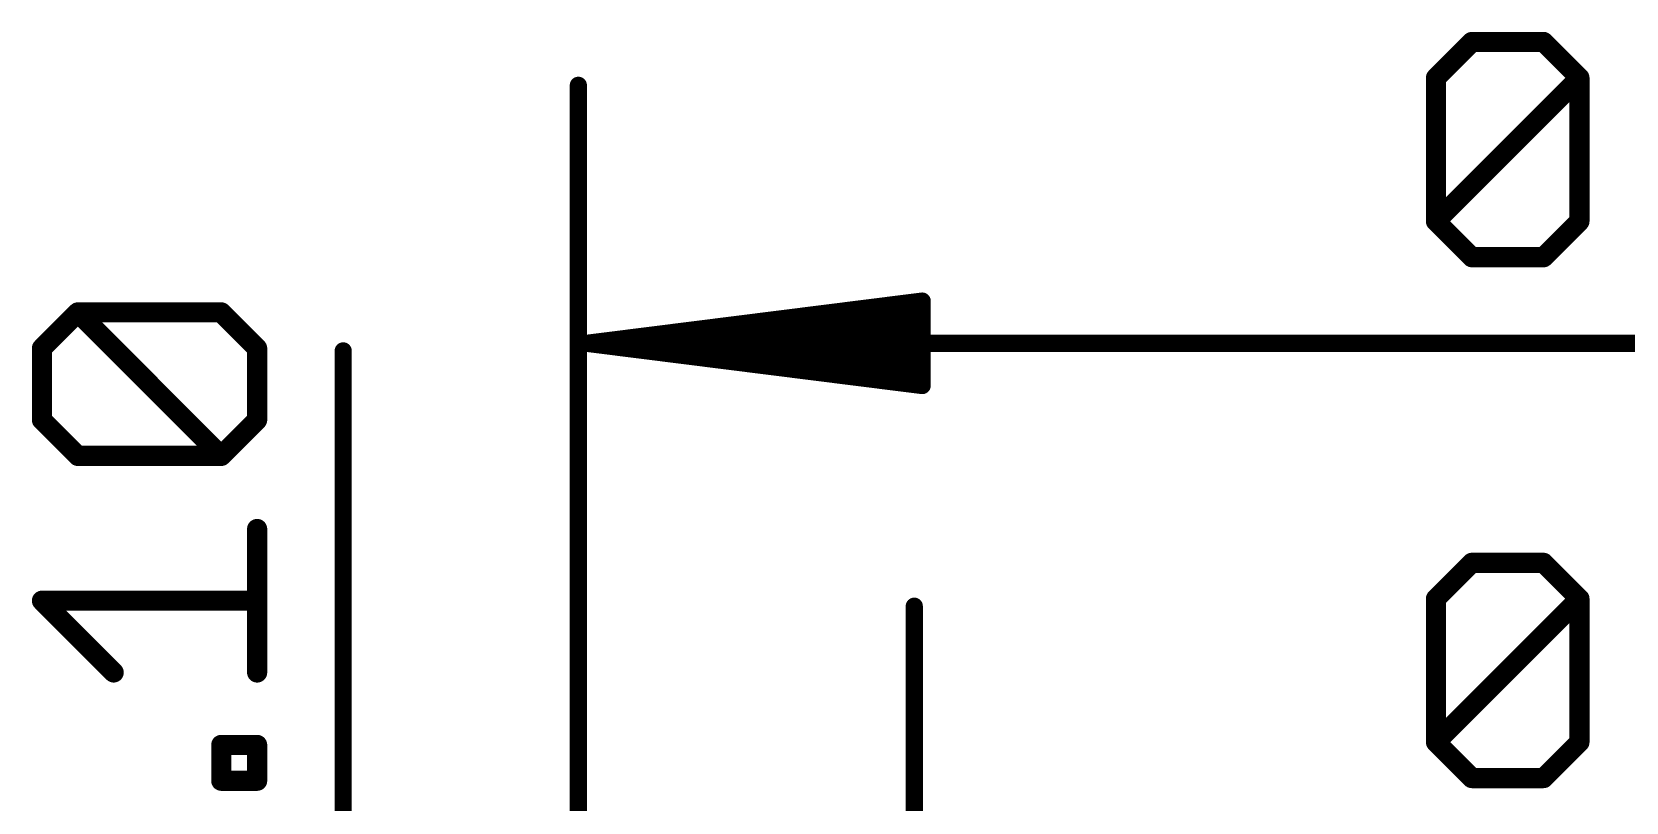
# Model space of a CAD drawing. Extents: x -8.1 to 25.5, y -5.3 to 27.8.
# Drawn here: x -4.13 to 7.92, y 21.93 to 27.75 of the extents above; entities that cross this region are included whole.
import ezdxf

# ---------------------------------------------------------------- set-up
doc = ezdxf.new("R2010")
doc.units = 0
doc.layers.add('47', color=253, linetype='CONTINUOUS')

msp = doc.modelspace()

# ---------------------------------------------------------------- linework, layer by layer
at = {"layer": '47'}
for points, const_width in [([(6.4848, 27.4065), (6.756, 27.6777)], 0.1524), ([(6.756, 27.6777), (7.2983, 27.6777)], 0.1524), ([(7.2983, 27.6777), (7.5695, 27.4065)], 0.1524), ([(0, 9.906), (0, 27.35)], 0.13), ([(6.4848, 26.3219), (6.4848, 27.4065)], 0.1524), ([(6.4848, 26.3219), (7.5695, 27.4065)], 0.1524), ([(7.5695, 27.4065), (7.5695, 26.3219)], 0.1524), ([(6.756, 26.0507), (6.4848, 26.3219)], 0.1524), ([(7.5695, 26.3219), (7.2983, 26.0507)], 0.1524), ([(7.2983, 26.0507), (6.756, 26.0507)], 0.1524), ([(-4.0557, 25.3626), (-3.7845, 25.6338)], 0.1524), ([(-3.7845, 25.6338), (-2.6999, 25.6338)], 0.1524), ([(-2.6999, 24.5491), (-3.7845, 25.6338)], 0.1524), ([(-2.6999, 25.6338), (-2.4287, 25.3626)], 0.1524), ([(0.065, 25.4), (2.6, 25.7192)], 0.13), ([(0.065, 25.4), (2.6, 25.66)], 0.13), ([(2.6, 25.7192), (2.6, 25.0808)], 0.13), ([(0.065, 25.4), (2.6, 25.53)], 0.13), ([(-4.0557, 24.8203), (-4.0557, 25.3626)], 0.1524), ([(-2.4287, 25.3626), (-2.4287, 24.8203)], 0.1524), ([(0.065, 25.4), (17.715, 25.4)], 0.13), ([(2.6, 25.0808), (0.065, 25.4)], 0.13), ([(2.6, 25.27), (0.065, 25.4)], 0.13), ([(2.6, 25.14), (0.065, 25.4)], 0.13), ([(-1.778, 17.845), (-1.778, 25.3428)], 0.13), ([(-3.7845, 24.5491), (-4.0557, 24.8203)], 0.1524), ([(-2.4287, 24.8203), (-2.6999, 24.5491)], 0.1524), ([(-2.6999, 24.5491), (-3.7845, 24.5491)], 0.1524), ([(-2.4287, 22.9119), (-2.4287, 23.9966)], 0.1524), ([(6.4848, 23.4695), (6.756, 23.7407)], 0.1524), ([(6.756, 23.7407), (7.2983, 23.7407)], 0.1524), ([(7.2983, 23.7407), (7.5695, 23.4695)], 0.1524), ([(-3.5134, 22.9119), (-4.0557, 23.4543)], 0.1524), ([(-4.0557, 23.4543), (-2.4287, 23.4543)], 0.1524), ([(6.4848, 22.3849), (6.4848, 23.4695)], 0.1524), ([(6.4848, 22.3849), (7.5695, 23.4695)], 0.1524), ([(7.5695, 23.4695), (7.5695, 22.3849)], 0.1524), ([(2.54, 16.51), (2.54, 23.413)], 0.13), ([(-2.6999, 22.0934), (-2.6999, 22.3645)], 0.1524), ([(-2.6999, 22.3645), (-2.4287, 22.3645)], 0.1524), ([(-2.4287, 22.3645), (-2.4287, 22.0934)], 0.1524), ([(6.756, 22.1137), (6.4848, 22.3849)], 0.1524), ([(7.5695, 22.3849), (7.2983, 22.1137)], 0.1524), ([(7.2983, 22.1137), (6.756, 22.1137)], 0.1524), ([(-2.4287, 22.0934), (-2.6999, 22.0934)], 0.1524)]:
    msp.add_lwpolyline(points, dxfattribs=dict(at, const_width=const_width))
for points, const_width in [([(6.756, 27.7158, 1), (6.756, 27.6396)], 0.0762), ([(6.7829, 27.6507, 1), (6.729, 27.7046)], 0.0762), ([(7.3252, 27.7046, 1), (7.2714, 27.6507)], 0.0762), ([(7.2983, 27.6396, 1), (7.2983, 27.7158)], 0.0762), ([(0.0325, 27.35, 1), (-0.0325, 27.35)], 0.065), ([(6.5229, 27.4065, 1), (6.4467, 27.4065)], 0.0762), ([(6.4579, 27.4335, 1), (6.5118, 27.3796)], 0.0762), ([(7.6076, 27.4065, 1), (7.5314, 27.4065)], 0.0762), ([(7.5964, 27.3796, 1), (7.5425, 27.4335)], 0.0762), ([(7.5425, 27.3796, 1), (7.5964, 27.4335)], 0.0762), ([(6.5118, 26.3488, 1), (6.4579, 26.2949)], 0.0762), ([(6.4579, 26.3488, 1), (6.5118, 26.2949)], 0.0762), ([(6.4467, 26.3219, 1), (6.5229, 26.3219)], 0.0762), ([(7.5314, 26.3219, 1), (7.6076, 26.3219)], 0.0762), ([(7.5964, 26.2949, 1), (7.5425, 26.3488)], 0.0762), ([(6.756, 26.0888, 1), (6.756, 26.0126)], 0.0762), ([(6.729, 26.0238, 1), (6.7829, 26.0776)], 0.0762), ([(7.2714, 26.0776, 1), (7.3252, 26.0238)], 0.0762), ([(7.2983, 26.0126, 1), (7.2983, 26.0888)], 0.0762), ([(-3.7576, 25.6607, 1), (-3.8115, 25.6068)], 0.0762), ([(-3.7845, 25.6719, 1), (-3.7845, 25.5957)], 0.0762), ([(-3.7576, 25.6068, 1), (-3.8115, 25.6607)], 0.0762), ([(-2.6729, 25.6607, 1), (-2.7268, 25.6068)], 0.0762), ([(-2.6999, 25.5957, 1), (-2.6999, 25.6719)], 0.0762), ([(2.6325, 25.7192, 1), (2.5675, 25.7192)], 0.065), ([(2.6041, 25.687, 1), (2.5959, 25.7515)], 0.065), ([(2.6033, 25.6277, 1), (2.5967, 25.6923)], 0.065), ([(2.6017, 25.4975, 1), (2.5983, 25.5625)], 0.065), ([(-4.0176, 25.3626, 1), (-4.0938, 25.3626)], 0.0762), ([(-2.3906, 25.3626, 1), (-2.4668, 25.3626)], 0.0762), ([(0.065, 25.4325, 1), (0.065, 25.3675)], 0.065), ([(0.0691, 25.4322, 1), (0.0609, 25.3678)], 0.065), ([(0.0633, 25.4325, 1), (0.0667, 25.3675)], 0.065), ([(0.0667, 25.4325, 1), (0.0633, 25.3675)], 0.065), ([(0.0683, 25.4323, 1), (0.0617, 25.3677)], 0.065), ([(0.0617, 25.4323, 1), (0.0683, 25.3677)], 0.065), ([(0.0609, 25.4322, 1), (0.0691, 25.3678)], 0.065), ([(-4.0826, 25.3895, 1), (-4.0287, 25.3356)], 0.0762), ([(-2.4556, 25.3356, 1), (-2.4018, 25.3895)], 0.0762), ([(-1.7455, 25.3428, 1), (-1.8105, 25.3428)], 0.065), ([(2.5983, 25.2375, 1), (2.6017, 25.3025)], 0.065), ([(2.5967, 25.1077, 1), (2.6033, 25.1723)], 0.065), ([(2.5675, 25.0808, 1), (2.6325, 25.0808)], 0.065), ([(2.5959, 25.0485, 1), (2.6041, 25.113)], 0.065), ([(-4.0287, 24.8472, 1), (-4.0826, 24.7933)], 0.0762), ([(-4.0938, 24.8203, 1), (-4.0176, 24.8203)], 0.0762), ([(-2.4668, 24.8203, 1), (-2.3906, 24.8203)], 0.0762), ([(-2.4018, 24.7933, 1), (-2.4556, 24.8472)], 0.0762), ([(-3.7845, 24.5872, 1), (-3.7845, 24.511)], 0.0762), ([(-3.8115, 24.5221, 1), (-3.7576, 24.576)], 0.0762), ([(-2.7268, 24.576, 1), (-2.6729, 24.5221)], 0.0762), ([(-2.7268, 24.5221, 1), (-2.6729, 24.576)], 0.0762), ([(-2.6999, 24.511, 1), (-2.6999, 24.5872)], 0.0762), ([(-2.3906, 23.9966, 1), (-2.4668, 23.9966)], 0.0762), ([(6.756, 23.7788, 1), (6.756, 23.7026)], 0.0762), ([(6.7829, 23.7137, 1), (6.729, 23.7676)], 0.0762), ([(7.3252, 23.7676, 1), (7.2714, 23.7137)], 0.0762), ([(7.2983, 23.7026, 1), (7.2983, 23.7788)], 0.0762), ([(-4.0287, 23.4812, 1), (-4.0826, 23.4273)], 0.0762), ([(-4.0557, 23.4924, 1), (-4.0557, 23.4162)], 0.0762), ([(-2.4287, 23.4162, 1), (-2.4287, 23.4924)], 0.0762), ([(6.5229, 23.4695, 1), (6.4467, 23.4695)], 0.0762), ([(6.4579, 23.4965, 1), (6.5118, 23.4426)], 0.0762), ([(7.6076, 23.4695, 1), (7.5314, 23.4695)], 0.0762), ([(7.5964, 23.4426, 1), (7.5425, 23.4965)], 0.0762), ([(7.5425, 23.4426, 1), (7.5964, 23.4965)], 0.0762), ([(2.5725, 23.413, 1), (2.5075, 23.413)], 0.065), ([(-3.5403, 22.885, 1), (-3.4864, 22.9389)], 0.0762), ([(-2.4668, 22.9119, 1), (-2.3906, 22.9119)], 0.0762), ([(-2.6618, 22.3645, 1), (-2.738, 22.3645)], 0.0762), ([(-2.6999, 22.4026, 1), (-2.6999, 22.3264)], 0.0762), ([(-2.3906, 22.3645, 1), (-2.4668, 22.3645)], 0.0762), ([(-2.4287, 22.3264, 1), (-2.4287, 22.4026)], 0.0762), ([(6.5118, 22.4118, 1), (6.4579, 22.3579)], 0.0762), ([(6.4579, 22.4118, 1), (6.5118, 22.3579)], 0.0762), ([(6.4467, 22.3849, 1), (6.5229, 22.3849)], 0.0762), ([(7.5314, 22.3849, 1), (7.6076, 22.3849)], 0.0762), ([(7.5964, 22.3579, 1), (7.5425, 22.4118)], 0.0762), ([(6.756, 22.1518, 1), (6.756, 22.0756)], 0.0762), ([(7.2983, 22.0756, 1), (7.2983, 22.1518)], 0.0762), ([(-2.6999, 22.1315, 1), (-2.6999, 22.0553)], 0.0762), ([(-2.738, 22.0934, 1), (-2.6618, 22.0934)], 0.0762), ([(-2.4668, 22.0934, 1), (-2.3906, 22.0934)], 0.0762), ([(-2.4287, 22.0553, 1), (-2.4287, 22.1315)], 0.0762), ([(6.729, 22.0868, 1), (6.7829, 22.1406)], 0.0762), ([(7.2714, 22.1406, 1), (7.3252, 22.0868)], 0.0762)]:
    msp.add_lwpolyline(points, format="xyb", dxfattribs=dict(at, const_width=const_width))

doc.saveas('drawing.dxf')
